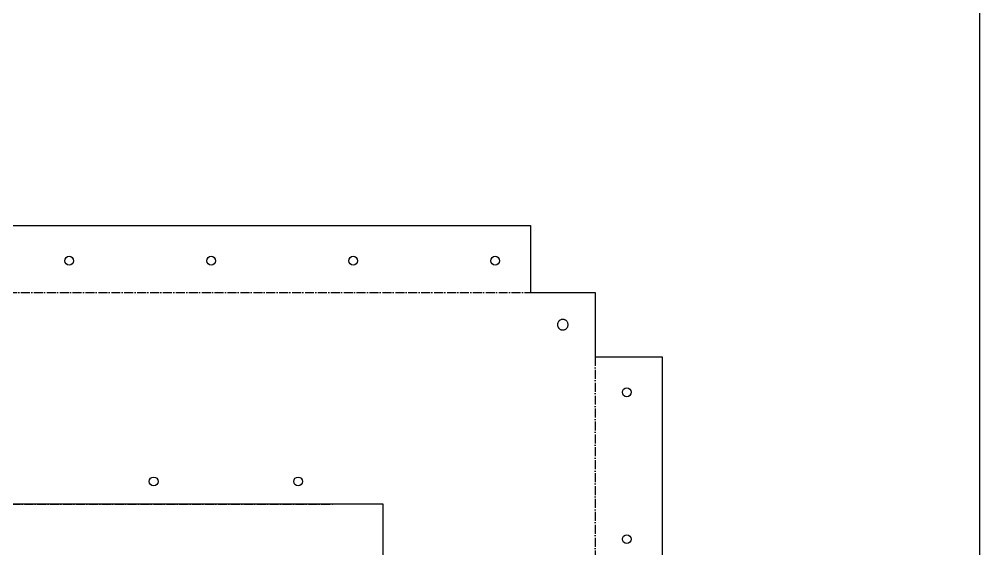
# Model space of a CAD drawing. Header units: millimetres. Extents: x 0 to 2438, y 0 to 1219.
# Drawn here: x 2166 to 2438, y 797.4 to 947.4 of the extents above; entities that cross this region are included whole.
import ezdxf

# ---------------------------------------------------------------- set-up
doc = ezdxf.new("R2010")
doc.units = ezdxf.units.MM
doc.linetypes.add('DASHDOT', pattern=[3.556, 2.54, -0.508, 0, -0.508])
for name, color, linetype in [('CUT', 7, 'CONTINUOUS'), ('ETCH', 8, 'CONTINUOUS'), ('HOLE', 6, 'CONTINUOUS'), ('MOUNTAIN', 5, 'DASHDOT')]:
    doc.layers.add(name, color=color, linetype=linetype)

msp = doc.modelspace()

# ---------------------------------------------------------------- linework, layer by layer
at = {"layer": 'CUT'}
for points in [[(1610.08, 0), (1610.08, 851.72), (1629.06, 851.72), (1629.06, 870), (1647.34, 870), (1647.34, 888.97), (2310.77, 888.97), (2310.77, 870), (2329.06, 870), (2329.06, 851.72), (2348.03, 851.72), (2348.03, 0), (2269.06, 0), (2269.06, 810), (1689.06, 810), (1689.06, 0), (1610.08, 0)], [(2319.34, 862.24), (2319.21, 862.18), (2319.08, 862.11), (2318.96, 862.02), (2318.85, 861.92), (2318.75, 861.81), (2318.67, 861.69), (2318.59, 861.57), (2318.53, 861.43), (2318.48, 861.29), (2318.44, 861.15), (2318.42, 861.01), (2318.41, 860.86), (2318.42, 860.71), (2318.44, 860.57), (2318.48, 860.42), (2318.53, 860.28), (2318.59, 860.15), (2318.67, 860.03), (2318.75, 859.91), (2318.85, 859.8), (2318.96, 859.7), (2319.08, 859.61), (2319.21, 859.54), (2319.34, 859.47), (2319.48, 859.42), (2319.62, 859.39), (2319.77, 859.37), (2319.91, 859.36), (2320.06, 859.37), (2320.21, 859.39), (2320.35, 859.42), (2320.49, 859.47), (2320.62, 859.54), (2320.75, 859.61), (2320.87, 859.7), (2320.98, 859.8), (2321.07, 859.91), (2321.16, 860.03), (2321.24, 860.15), (2321.3, 860.28), (2321.35, 860.42), (2321.39, 860.57), (2321.41, 860.71), (2321.41, 860.86), (2321.41, 861.01), (2321.39, 861.15), (2321.35, 861.29), (2321.3, 861.43), (2321.24, 861.57), (2321.16, 861.69), (2321.07, 861.81), (2320.98, 861.92), (2320.87, 862.02), (2320.75, 862.11), (2320.62, 862.18), (2320.49, 862.24), (2320.35, 862.29), (2320.21, 862.33), (2320.06, 862.35), (2319.91, 862.36), (2319.77, 862.35), (2319.62, 862.33), (2319.48, 862.29), (2319.34, 862.24)]]:
    msp.add_lwpolyline(points, close=True, dxfattribs=at)
at = {"layer": 'ETCH'}
msp.add_lwpolyline([(0, 0), (2438, 0), (2438, 1219), (0, 1219)], close=True, dxfattribs=at)
at = {"layer": 'HOLE'}
for centre in [(2180.13, 878.97), (2220.34, 878.97), (2260.56, 878.97), (2300.77, 878.97), (2338.03, 841.72), (2204.06, 816.47), (2244.97, 816.47), (2338.03, 800.13)]:
    msp.add_circle(centre, 1.25, dxfattribs=at)
at = {"layer": 'MOUNTAIN'}
for p, q in [((1647.34, 870), (2310.77, 870)), ((2329.06, 851.72), (2329.06, 0)), ((1703.14, 810), (2254.97, 810))]:
    msp.add_line(p, q, dxfattribs=at)

doc.saveas('drawing.dxf')
